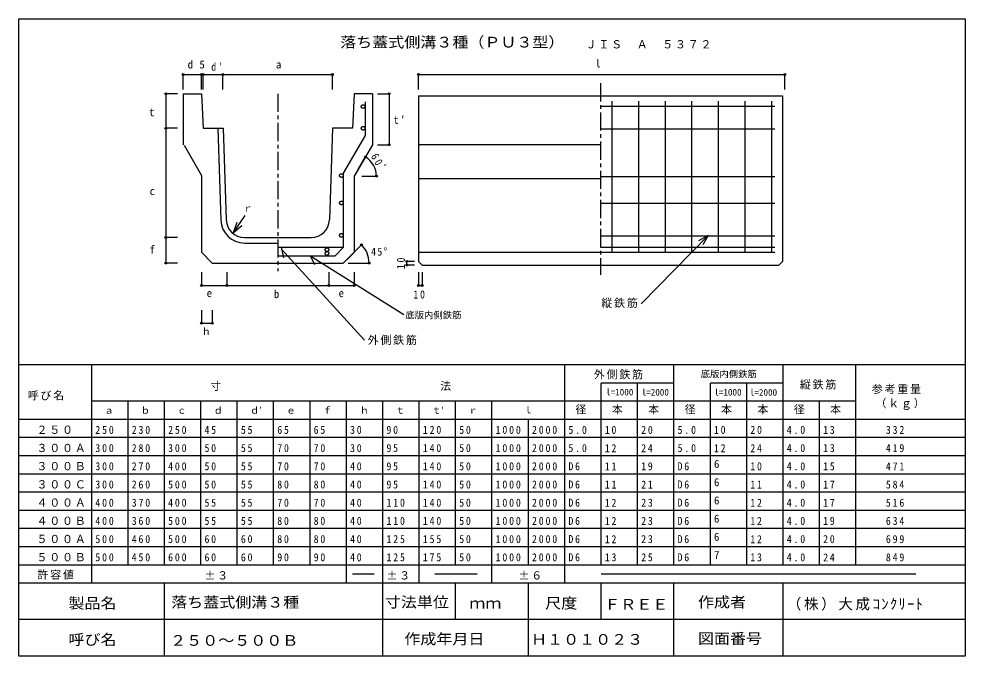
# Model space of a CAD drawing. Units: millimetres, scale not verified. Extents: x -1285 to 1315, y -900 to 850.
import ezdxf
from ezdxf.enums import TextEntityAlignment as Align

# ---------------------------------------------------------------- set-up
doc = ezdxf.new("R2010")
doc.units = ezdxf.units.MM
doc.header["$LTSCALE"] = 10
doc.header["$PDMODE"] = 32
doc.header["$PDSIZE"] = 5
doc.linetypes.add('CHAIN1', pattern=[8, 5, -1, 1, -1])
doc.layers.add('0-0', color=7, linetype='Continuous')
doc.styles.add('ＭＳ ゴシック', font='')
doc.styles.get('ＭＳ ゴシック').set_extended_font_data('MS Gothic')

msp = doc.modelspace()

# ---------------------------------------------------------------- linework, layer by layer
at = {"layer": '0-0', "color": 2}
for p, q in [((-1285, -900), (-1285, 850)), ((344.6, 624.08), (344.6, 209.67)), ((417.6, 624.08), (417.6, 209.67)), ((490.6, 624.08), (490.6, 209.67)), ((563.6, 624.08), (563.6, 209.67)), ((636.6, 624.08), (636.6, 209.67)), ((709.6, 624.08), (709.6, 209.67)), ((782.6, 624.08), (782.6, 209.67)), ((313.23, 610.27), (792.6, 610.27)), ((313.23, 548.11), (792.6, 548.11)), ((-393.57, 425.97), (-393.57, 221.96)), ((313.23, 416.88), (792.6, 416.88)), ((313.23, 344.35), (792.6, 344.35)), ((313.23, 254.56), (792.6, 254.56)), ((-393.57, 221.96), (-573.57, 221.96)), ((-415.99, 199.54), (-393.57, 221.96)), ((313.23, 223.48), (792.6, 223.48)), ((313.23, 209.67), (792.6, 209.67)), ((-573.57, 199.54), (-415.99, 199.54)), ((1315, -700), (-1285, -700)), ((-885, -900), (-885, -700)), ((-285, -900), (-285, -700)), ((-85, -800), (-85, -700)), ((115, -900), (115, -700)), ((315, -800), (315, -700)), ((515, -900), (515, -700)), ((815, -900), (815, -700)), ((1315, -800), (-1285, -800)), ((1315, -900), (-1285, -900))]:
    msp.add_line(p, q, dxfattribs=at)
at = {"layer": '0-0', "color": 4}
for p, q in [((-833.57, 697.36), (-783.57, 697.36)), ((-833.57, 655.8), (-833.57, 697.36)), ((-423.57, 655.8), (-423.57, 697.36)), ((-186.77, 697.36), (819.46, 697.36)), ((-186.77, 655.8), (-186.77, 697.36)), ((819.46, 655.8), (819.46, 697.36)), ((-881.61, 644.54), (-881.61, 549.54)), ((-849.29, 644.54), (-881.61, 644.54)), ((-299.79, 644.54), (-267.47, 644.54)), ((-267.47, 644.54), (-267.47, 504.54)), ((-299.79, 504.54), (-267.47, 504.54)), ((-353.13, 436), (-333.01, 470.86)), ((-342.7, 417.94), (-302.45, 417.94)), ((-384.32, 188.78), (-343.54, 229.57)), ((-218.99, 174), (-218.99, 184)), ((-198.05, 184), (-218.99, 184)), ((-849.29, 179.54), (-881.61, 179.54)), ((-380.49, 179.54), (-322.82, 179.54)), ((-198.05, 174), (-218.99, 174)), ((-783.57, 154.78), (-783.57, 117.84)), ((-363.57, 154.78), (-363.57, 117.84)), ((-186.77, 154.78), (-186.77, 117.84)), ((-176.77, 154.78), (-176.77, 117.84)), ((-783.57, 117.84), (-713.81, 117.84)), ((-186.77, 117.84), (-176.77, 117.84)), ((-783.57, 49.8), (-783.57, 14.16)), ((-753.57, 49.8), (-753.57, 14.16)), ((-783.57, 14.16), (-753.57, 14.16))]:
    msp.add_line(p, q, dxfattribs=at)
at = {"layer": '0-0', "linetype": 'CHAIN1'}
for p, q in [((313.23, 673.21), (313.23, 147.57)), ((-573.57, 644.54), (-573.57, 157.57))]:
    msp.add_line(p, q, dxfattribs=at)
at = {"layer": '0-0'}
for p, q in [((-833.57, 644.54), (-783.57, 644.54)), ((-833.57, 644.54), (-833.57, 504.54)), ((-313.57, 644.54), (-363.57, 644.54)), ((-186.77, 639), (-186.77, 184)), ((-738.57, 549.54), (-730.17, 297.37)), ((-723.57, 549.54), (-715.18, 297.87)), ((-423.57, 549.54), (-431.95, 297.87)), ((-831.27, 502.92), (-783.57, 420.29)), ((-186.77, 505.25), (313.23, 505.25)), ((-783.57, 420.29), (-783.57, 209.54)), ((-363.57, 417.94), (-363.57, 209.54)), ((-186.77, 411.94), (313.23, 411.94)), ((-695.45, 263.65), (-663.37, 309.98)), ((-695.45, 263.65), (-685.34, 291.89)), ((-695.45, 263.65), (-672.57, 283.05)), ((-665.35, 234.54), (-573.57, 234.54)), ((-665.2, 249.54), (-481.93, 249.54)), ((608.62, 255.61), (425.33, 67.22)), ((608.62, 255.61), (582.85, 240.26)), ((608.62, 255.61), (593.98, 229.43)), ((-753.57, 179.54), (-783.57, 209.54)), ((-564.07, 222.7), (-558.36, 194.14)), ((-564.07, 218.89), (-335.61, -32.41)), ((-393.57, 179.54), (-363.57, 209.54)), ((-186.77, 209.54), (313.23, 209.54)), ((-486.02, 199.85), (-227.1, 38.03)), ((-484.11, 197.95), (-472.69, 175.1)), ((-186.77, 184), (-176.77, 174)), ((813.23, 184), (803.23, 174)), ((-753.57, 179.54), (-393.57, 179.54)), ((-176.77, 174), (803.23, 174)), ((1315, -100), (-1285, -100)), ((-1085, -700), (-1085, -100)), ((215, -700), (215, -99.1)), ((515, -650), (515, -101)), ((815, -650), (815, -100)), ((1015, -650), (1015, -100)), ((315, -650), (315, -150)), ((515, -150), (315, -150)), ((415, -650), (415, -150)), ((615, -650), (615, -150)), ((815, -150), (615, -150)), ((715, -650), (715, -150)), ((215, -200), (-1085, -200)), ((-985, -650), (-985, -200)), ((-885, -650), (-885, -200)), ((-785, -650), (-785, -200)), ((-685, -650), (-685, -200)), ((-585, -650), (-585, -200)), ((-485, -650), (-485, -200)), ((-385, -700), (-385, -200)), ((-285, -700), (-285, -200)), ((-185, -700), (-185, -200)), ((-85, -650), (-85, -200)), ((15, -700), (15, -200)), ((513.73, -200), (215, -200)), ((1015, -200), (515, -200)), ((915, -650), (915, -200)), ((1315, -250), (-1285, -250)), ((115, -650), (115, -250)), ((1315, -300), (-1285, -300)), ((1315, -350), (-1285, -350)), ((1315, -400), (-1285, -400)), ((1315, -450), (-1285, -450)), ((1315, -500), (-1285, -500)), ((1315, -550), (-1285, -550)), ((1315, -600), (-1285, -600)), ((1315, -650), (-1285, -650)), ((-308.48, -675), (-368.06, -675)), ((-308.48, -675), (-368.06, -675)), ((-25.38, -675), (-141.75, -675)), ((1180.09, -675), (315, -675))]:
    msp.add_line(p, q, dxfattribs=at)
at = {"layer": '0-0', "color": 2}
for points in [[(-1285, 850), (1315, 850), (1315, -900)], [(-333.57, 622.18), (-333.57, 529.9), (-393.57, 425.97)]]:
    msp.add_lwpolyline(points, dxfattribs=at)
at = {"layer": '0-0', "color": 4}
for points in [[(-783.57, 655.8), (-783.57, 697.36), (-778.57, 697.36)], [(-778.57, 655.8), (-778.57, 697.36), (-724.53, 697.36)], [(-724.53, 655.8), (-724.53, 697.36), (-423.57, 697.36)], [(-849.29, 549.54), (-881.61, 549.54), (-881.61, 249.54)], [(-849.29, 249.54), (-881.61, 249.54), (-881.61, 179.54)], [(-713.81, 154.78), (-713.81, 117.84), (-433.57, 117.84)], [(-433.57, 154.78), (-433.57, 117.84), (-363.57, 117.84)]]:
    msp.add_lwpolyline(points, dxfattribs=at)
at = {"layer": '0-0'}
for points in [[(-783.57, 644.54), (-778.57, 549.54), (-723.57, 549.54)], [(-363.57, 644.54), (-368.57, 549.54), (-423.57, 549.54)], [(-313.57, 644.54), (-313.57, 504.54), (-363.57, 417.94)], [(-186.77, 639), (813.23, 639), (813.23, 184)]]:
    msp.add_lwpolyline(points, dxfattribs=at)
at = {"layer": '0-0', "linetype": 'CHAIN1'}
for centre in [(-339.12, 609.45), (-339.12, 549.63), (-398.95, 419.79), (-398.95, 344.69), (-398.95, 255.59), (-438.5, 216.22), (-438.5, 205.85)]:
    msp.add_circle(centre, 5, dxfattribs=at)
at = {"layer": '0-0', "color": 4}
for centre, radius, end in [((-363.57, 417.94), 61.12, 60.00003), ((-393.57, 179.54), 70.75, 45.00008)]:
    msp.add_arc(centre, radius, 0, end, dxfattribs=at)
at = {"layer": '0-0'}
for centre, radius, start, end in [((-665.2, 299.54), 65, 181.90918, 270), ((-665.2, 299.54), 50, 181.90918, 270), ((-481.93, 299.54), 50, 270, 358.09082)]:
    msp.add_arc(centre, radius, start, end, dxfattribs=at)
at = {"layer": '0-0', "color": 4}
for p in [(-833.57, 697.36), (-783.57, 697.36), (-778.57, 697.36), (-724.53, 697.36), (-423.57, 697.36), (-186.77, 697.36), (819.46, 697.36), (-881.61, 644.54), (-267.47, 644.54), (-881.61, 549.54), (-267.47, 504.54), (-333.01, 470.86), (-302.45, 417.94), (-881.61, 249.54), (-343.54, 229.57), (-881.61, 179.54), (-322.82, 179.54), (-218.99, 184), (-218.99, 174), (-783.57, 117.84), (-713.81, 117.84), (-433.57, 117.84), (-363.57, 117.84), (-186.77, 117.84), (-176.77, 117.84), (-783.57, 14.16), (-753.57, 14.16)]:
    msp.add_point(p, dxfattribs=at)

# ---------------------------------------------------------------- texts
at = {"layer": '0-0', "style": 'ＭＳ ゴシック', "width": 1.1}
for s, p in [('落ち蓋式側溝３種（ＰＵ３型）', (-402.03, 762.74)), ('製品名', (-1148.93, -778.22)), ('落ち蓋式側溝３種', (-866.49, -775.71)), ('寸法単位', (-279.5, -775.24)), ('ｍｍ', (-47.26, -778.22)), ('尺度', (161.17, -778.22)), ('ＦＲＥＥ', (323.62, -781.38)), ('作成者', (580.99, -775.24)), ('呼び名', (-1148.93, -878.22)), ('２５０～５００Ｂ', (-869.33, -880.55)), ('作成年月日', (-225.91, -876.47)), ('Ｈ１０１０２３', (122.43, -877.72)), ('図面番号', (580.99, -875.24))]:
    msp.add_text(s, height=29.33, dxfattribs=at).set_placement(p, align=Align.BOTTOM_LEFT)
at = {"layer": '0-0', "style": 'ＭＳ ゴシック'}
for s, height, p in [('d', 21.99, (-821.48, 707.36)), ('5', 21.99, (-789.06, 707.36)), ('a', 21.99, (-578.88, 707.36)), ('l', 21.99, (298.64, 710.28)), ('t', 21.99, (-927.33, 576.12)), ('c', 21.99, (-926, 359.62)), ('ｒ', 18.33, (-668.72, 315.33)), ('f', 21.99, (-926, 198.9)), ('b', 21.99, (-584.64, 76.7)), ('e', 21.99, (-769.26, 79.36)), ('e', 21.99, (-406.65, 79.36)), ('底版内側鉄筋', 18.33, (-223.01, 21.82)), ('ｈ', 18.33, (-782.77, -23.26)), ('底版内側鉄筋', 18.33, (588.61, -140)), ('l=1000', 18.33, (328.59, -189.57)), ('l=2000', 18.33, (426.28, -190)), ('l=1000', 18.33, (625.97, -190)), ('l=2000', 18.33, (723.66, -190.43)), ('ａ', 18.33, (-1050.23, -240)), ('ｂ', 18.33, (-950.23, -240)), ('ｃ', 18.33, (-850.23, -240)), ('ｄ', 18.33, (-750.23, -240)), ('ｄ’', 18.33, (-650.23, -240)), ('ｅ', 18.33, (-550.23, -240)), ('ｆ', 18.33, (-450.23, -240)), ('ｈ', 18.33, (-348.48, -240)), ('ｔ', 18.33, (-250.23, -240)), ('ｔ’', 18.33, (-150.23, -240)), ('ｒ', 18.33, (-50.23, -240)), ('ｌ', 18.33, (101.64, -239.05)), ('径', 21.99, (244.36, -240)), ('本', 21.99, (344.36, -240)), ('本', 21.99, (444.36, -240)), ('径', 21.99, (544.36, -240)), ('本', 21.99, (644.36, -240)), ('本', 21.99, (744.36, -240)), ('径', 21.99, (844.36, -240)), ('本', 21.99, (944.36, -240)), ('6', 21.99, (625, -390)), ('6', 21.99, (625, -440)), ('6', 21.99, (625, -490)), ('6', 21.99, (625, -540)), ('6', 21.99, (625, -590)), ('7', 21.99, (625, -640))]:
    msp.add_text(s, height=height, dxfattribs=at).set_placement(p, align=Align.BOTTOM_LEFT)
at = {"layer": '0-0', "attachment_point": 7, "style": 'ＭＳ ゴシック'}
for s, insert, char_height in [('\\T1.17;ＪＩＳ\u3000Ａ\u3000５３７２', (272.35, 768.67), 21.99), ("\\T1.36;\\W0.9;d'", (-756.64, 707.36), 21.99), ("\\T1.36;\\W0.9;t'", (-255.23, 561.51), 21.99), ('\\T1.27;\\W0.9;45°', (-317.18, 199.49), 21.99), ('\\T1.36;\\W0.9;10', (-201.02, 81.76), 21.99), ('\\T1.17;縦鉄筋', (315.48, 56.14), 21.99), ('\\T1.17;外側鉄筋', (-326.62, -45.52), 21.99), ('\\T1.17;外側鉄筋', (294.83, -140), 21.99), ('\\T1.17;寸\u3000\u3000\u3000\u3000\u3000\u3000\u3000\u3000\u3000\u3000\u3000\u3000\u3000\u3000\u3000\u3000\u3000法', (-758.97, -171.69), 21.99), ('\\T1.17;縦鉄筋', (861.05, -167.95), 21.99), ('\\T1.17;参考重量', (1058.67, -180.51), 21.99), ('\\T1.17;呼び名', (-1260.83, -198.04), 21.99), ('\\T1.17;（ｋｇ）', (1068.76, -224.25), 21.99), ('\\T1.17;２５０', (-1236.58, -290), 21.99), ('\\T1.38;\\W0.9;250', (-1075, -290), 21.99), ('\\T1.38;\\W0.9;230', (-975, -290), 21.99), ('\\T1.38;\\W0.9;250', (-875, -290), 21.99), ('\\T1.36;\\W0.9;45', (-775, -290), 21.99), ('\\T1.36;\\W0.9;55', (-675, -290), 21.99), ('\\T1.36;\\W0.9;65', (-575, -290), 21.99), ('\\T1.36;\\W0.9;65', (-475, -290), 21.99), ('\\T1.36;\\W0.9;30', (-375, -290), 21.99), ('\\T1.36;\\W0.9;90', (-275, -290), 21.99), ('\\T1.38;\\W0.9;120', (-175, -290), 21.99), ('\\T1.36;\\W0.9;50', (-75, -290), 21.99), ('\\T1.38;\\W0.9;1000', (25, -290), 21.99), ('\\T1.38;\\W0.9;2000', (125, -290), 21.99), ('\\T1.38;\\W0.9;5.0', (225, -290), 21.99), ('\\T1.36;\\W0.9;10', (325, -290), 21.99), ('\\T1.36;\\W0.9;20', (425, -290), 21.99), ('\\T1.38;\\W0.9;5.0', (525, -290), 21.99), ('\\T1.36;\\W0.9;10', (625, -290), 21.99), ('\\T1.36;\\W0.9;20', (725, -290), 21.99), ('\\T1.38;\\W0.9;4.0', (825, -290), 21.99), ('\\T1.36;\\W0.9;13', (925, -290), 21.99), ('\\T1.38;\\W0.9;332', (1097.36, -290), 21.99), ('\\T1.17;３００Ａ', (-1236.58, -340), 21.99), ('\\T1.38;\\W0.9;300', (-1075, -340), 21.99), ('\\T1.38;\\W0.9;280', (-975, -340), 21.99), ('\\T1.38;\\W0.9;300', (-875, -340), 21.99), ('\\T1.36;\\W0.9;50', (-775, -340), 21.99), ('\\T1.36;\\W0.9;55', (-675, -340), 21.99), ('\\T1.36;\\W0.9;70', (-575, -340), 21.99), ('\\T1.36;\\W0.9;70', (-475, -340), 21.99), ('\\T1.36;\\W0.9;30', (-375, -340), 21.99), ('\\T1.36;\\W0.9;95', (-275, -340), 21.99), ('\\T1.38;\\W0.9;140', (-175, -340), 21.99), ('\\T1.36;\\W0.9;50', (-75, -340), 21.99), ('\\T1.38;\\W0.9;1000', (25, -340), 21.99), ('\\T1.38;\\W0.9;2000', (125, -340), 21.99), ('\\T1.38;\\W0.9;5.0', (225, -340), 21.99), ('\\T1.36;\\W0.9;12', (325, -340), 21.99), ('\\T1.36;\\W0.9;24', (425, -340), 21.99), ('\\T1.38;\\W0.9;5.0', (525, -340), 21.99), ('\\T1.36;\\W0.9;12', (625, -340), 21.99), ('\\T1.36;\\W0.9;24', (725, -340), 21.99), ('\\T1.38;\\W0.9;4.0', (825, -340), 21.99), ('\\T1.36;\\W0.9;13', (925, -340), 21.99), ('\\T1.38;\\W0.9;419', (1097.36, -340), 21.99), ('\\T1.17;３００Ｂ', (-1236.58, -390), 21.99), ('\\T1.38;\\W0.9;300', (-1075, -390), 21.99), ('\\T1.38;\\W0.9;270', (-975, -390), 21.99), ('\\T1.38;\\W0.9;400', (-875, -390), 21.99), ('\\T1.36;\\W0.9;50', (-775, -390), 21.99), ('\\T1.36;\\W0.9;55', (-675, -390), 21.99), ('\\T1.36;\\W0.9;70', (-575, -390), 21.99), ('\\T1.36;\\W0.9;70', (-475, -390), 21.99), ('\\T1.36;\\W0.9;40', (-375, -390), 21.99), ('\\T1.36;\\W0.9;95', (-275, -390), 21.99), ('\\T1.38;\\W0.9;140', (-175, -390), 21.99), ('\\T1.36;\\W0.9;50', (-75, -390), 21.99), ('\\T1.38;\\W0.9;1000', (25, -390), 21.99), ('\\T1.38;\\W0.9;2000', (125, -390), 21.99), ('\\T1.36;\\W0.9;D6', (225, -390), 21.99), ('\\T1.36;\\W0.9;11', (325, -390), 21.99), ('\\T1.36;\\W0.9;19', (425, -390), 21.99), ('\\T1.36;\\W0.9;D6', (525, -390), 21.99), ('\\T1.36;\\W0.9;10', (725, -390), 21.99), ('\\T1.38;\\W0.9;4.0', (825, -390), 21.99), ('\\T1.36;\\W0.9;15', (925, -390), 21.99), ('\\T1.38;\\W0.9;471', (1097.36, -390), 21.99), ('\\T1.17;３００Ｃ', (-1236.58, -440), 21.99), ('\\T1.38;\\W0.9;300', (-1075, -440), 21.99), ('\\T1.38;\\W0.9;260', (-975, -440), 21.99), ('\\T1.38;\\W0.9;500', (-875, -440), 21.99), ('\\T1.36;\\W0.9;50', (-775, -440), 21.99), ('\\T1.36;\\W0.9;55', (-675, -440), 21.99), ('\\T1.36;\\W0.9;80', (-575, -440), 21.99), ('\\T1.36;\\W0.9;80', (-475, -440), 21.99), ('\\T1.36;\\W0.9;40', (-375, -440), 21.99), ('\\T1.36;\\W0.9;95', (-275, -440), 21.99), ('\\T1.38;\\W0.9;140', (-175, -440), 21.99), ('\\T1.36;\\W0.9;50', (-75, -440), 21.99), ('\\T1.38;\\W0.9;1000', (25, -440), 21.99), ('\\T1.38;\\W0.9;2000', (125, -440), 21.99), ('\\T1.36;\\W0.9;D6', (225, -440), 21.99), ('\\T1.36;\\W0.9;11', (325, -440), 21.99), ('\\T1.36;\\W0.9;21', (425, -440), 21.99), ('\\T1.36;\\W0.9;D6', (525, -440), 21.99), ('\\T1.36;\\W0.9;11', (725, -440), 21.99), ('\\T1.38;\\W0.9;4.0', (825, -440), 21.99), ('\\T1.36;\\W0.9;17', (925, -440), 21.99), ('\\T1.38;\\W0.9;584', (1097.36, -440), 21.99), ('\\T1.17;４００Ａ', (-1236.58, -490), 21.99), ('\\T1.38;\\W0.9;400', (-1075, -490), 21.99), ('\\T1.38;\\W0.9;370', (-975, -490), 21.99), ('\\T1.38;\\W0.9;400', (-875, -490), 21.99), ('\\T1.36;\\W0.9;70', (-575, -490), 21.99), ('\\T1.36;\\W0.9;70', (-475, -490), 21.99), ('\\T1.36;\\W0.9;40', (-375, -490), 21.99), ('\\T1.38;\\W0.9;110', (-275, -490), 21.99), ('\\T1.38;\\W0.9;140', (-175, -490), 21.99), ('\\T1.36;\\W0.9;50', (-75, -490), 21.99), ('\\T1.38;\\W0.9;1000', (25, -490), 21.99), ('\\T1.38;\\W0.9;2000', (125, -490), 21.99), ('\\T1.36;\\W0.9;D6', (225, -490), 21.99), ('\\T1.36;\\W0.9;23', (425, -490), 21.99), ('\\T1.36;\\W0.9;D6', (525, -490), 21.99), ('\\T1.38;\\W0.9;4.0', (825, -490), 21.99), ('\\T1.38;\\W0.9;516', (1097.36, -490), 21.99), ('\\T1.36;\\W0.9;55', (-775, -490), 21.99), ('\\T1.36;\\W0.9;55', (-675, -490), 21.99), ('\\T1.36;\\W0.9;12', (325, -490), 21.99), ('\\T1.36;\\W0.9;12', (725, -490), 21.99), ('\\T1.36;\\W0.9;17', (925, -490), 21.99), ('\\T1.17;４００Ｂ', (-1236.58, -540), 21.99), ('\\T1.38;\\W0.9;400', (-1075, -540), 21.99), ('\\T1.38;\\W0.9;360', (-975, -540), 21.99), ('\\T1.38;\\W0.9;500', (-875, -540), 21.99), ('\\T1.36;\\W0.9;55', (-775, -540), 21.99), ('\\T1.36;\\W0.9;55', (-675, -540), 21.99), ('\\T1.36;\\W0.9;80', (-575, -540), 21.99), ('\\T1.36;\\W0.9;80', (-475, -540), 21.99), ('\\T1.36;\\W0.9;40', (-375, -540), 21.99), ('\\T1.38;\\W0.9;110', (-275, -540), 21.99), ('\\T1.38;\\W0.9;140', (-175, -540), 21.99), ('\\T1.36;\\W0.9;50', (-75, -540), 21.99), ('\\T1.38;\\W0.9;1000', (25, -540), 21.99), ('\\T1.38;\\W0.9;2000', (125, -540), 21.99), ('\\T1.36;\\W0.9;D6', (225, -540), 21.99), ('\\T1.36;\\W0.9;12', (325, -540), 21.99), ('\\T1.36;\\W0.9;23', (425, -540), 21.99), ('\\T1.36;\\W0.9;D6', (525, -540), 21.99), ('\\T1.36;\\W0.9;12', (725, -540), 21.99), ('\\T1.38;\\W0.9;4.0', (825, -540), 21.99), ('\\T1.36;\\W0.9;19', (925, -540), 21.99), ('\\T1.38;\\W0.9;634', (1097.36, -540), 21.99), ('\\T1.17;５００Ａ', (-1236.58, -590), 21.99), ('\\T1.38;\\W0.9;500', (-1075, -590), 21.99), ('\\T1.38;\\W0.9;460', (-975, -590), 21.99), ('\\T1.38;\\W0.9;500', (-875, -590), 21.99), ('\\T1.36;\\W0.9;60', (-775, -590), 21.99), ('\\T1.36;\\W0.9;60', (-675, -590), 21.99), ('\\T1.36;\\W0.9;80', (-575, -590), 21.99), ('\\T1.36;\\W0.9;80', (-475, -590), 21.99), ('\\T1.36;\\W0.9;40', (-375, -590), 21.99), ('\\T1.38;\\W0.9;125', (-275, -590), 21.99), ('\\T1.38;\\W0.9;155', (-175, -590), 21.99), ('\\T1.36;\\W0.9;50', (-75, -590), 21.99), ('\\T1.38;\\W0.9;1000', (25, -590), 21.99), ('\\T1.38;\\W0.9;2000', (125, -590), 21.99), ('\\T1.36;\\W0.9;D6', (225, -590), 21.99), ('\\T1.36;\\W0.9;12', (325, -590), 21.99), ('\\T1.36;\\W0.9;23', (425, -590), 21.99), ('\\T1.36;\\W0.9;D6', (525, -590), 21.99), ('\\T1.36;\\W0.9;12', (725, -590), 21.99), ('\\T1.38;\\W0.9;4.0', (825, -590), 21.99), ('\\T1.36;\\W0.9;20', (925, -590), 21.99), ('\\T1.38;\\W0.9;699', (1097.36, -590), 21.99), ('\\T1.17;５００Ｂ', (-1236.58, -640), 21.99), ('\\T1.38;\\W0.9;500', (-1075, -640), 21.99), ('\\T1.38;\\W0.9;450', (-975, -640), 21.99), ('\\T1.38;\\W0.9;600', (-875, -640), 21.99), ('\\T1.36;\\W0.9;60', (-775, -640), 21.99), ('\\T1.36;\\W0.9;60', (-675, -640), 21.99), ('\\T1.36;\\W0.9;90', (-575, -640), 21.99), ('\\T1.36;\\W0.9;90', (-475, -640), 21.99), ('\\T1.36;\\W0.9;40', (-375, -640), 21.99), ('\\T1.38;\\W0.9;125', (-275, -640), 21.99), ('\\T1.38;\\W0.9;175', (-175, -640), 21.99), ('\\T1.36;\\W0.9;50', (-75, -640), 21.99), ('\\T1.38;\\W0.9;1000', (25, -640), 21.99), ('\\T1.38;\\W0.9;2000', (125, -640), 21.99), ('\\T1.36;\\W0.9;D6', (225, -640), 21.99), ('\\T1.36;\\W0.9;13', (325, -640), 21.99), ('\\T1.36;\\W0.9;25', (425, -640), 21.99), ('\\T1.36;\\W0.9;D6', (525, -640), 21.99), ('\\T1.36;\\W0.9;13', (725, -640), 21.99), ('\\T1.38;\\W0.9;4.0', (825, -640), 21.99), ('\\T1.36;\\W0.9;24', (925, -640), 21.99), ('\\T1.38;\\W0.9;849', (1097.36, -640), 21.99), ('\\T1.17;許容値', (-1234.02, -690), 21.99), ('\\T1.17;±３', (-775.13, -690), 21.99), ('\\T1.17;±３', (-275, -690), 21.99), ('\\T1.17;±６', (87.97, -690), 21.99), ('\\T1.18;（株）大成ｺﾝｸﾘｰﾄ', (825.14, -775.24), 29.33)]:
    msp.add_mtext(s, dxfattribs=dict(at, insert=insert, char_height=char_height))
at = {"layer": '0-0', "char_height": 21.99, "attachment_point": 7, "style": 'ＭＳ ゴシック'}
for s, insert, rotation in [('\\T1.38;\\W0.9;60ﾟ', (-318.81, 472.64), 300), ('\\T1.36;\\W0.9;10', (-223.99, 162.75), 90)]:
    msp.add_mtext(s, dxfattribs=dict(at, insert=insert, rotation=rotation))

doc.saveas('drawing.dxf')
